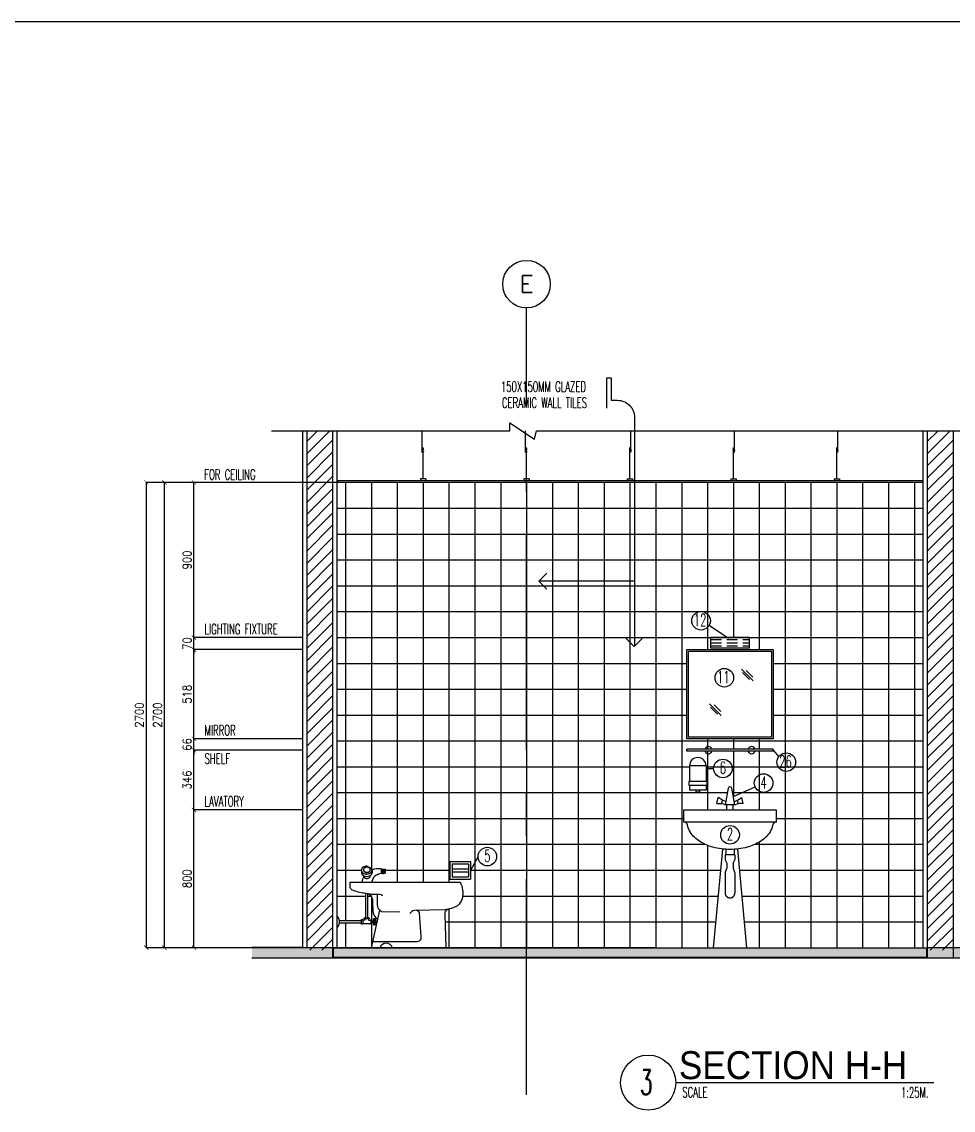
# Model space of a CAD drawing. Extents: x -233600 to -204723, y 166361 to 186286.
# Drawn here: x -223016 to -217612, y 179970 to 186286 of the extents above; entities that cross this region are included whole.
import ezdxf
from ezdxf.enums import TextEntityAlignment as Align

# ---------------------------------------------------------------- set-up
doc = ezdxf.new("R2010")
doc.units = 0
doc.header["$LTSCALE"] = 500
doc.header["$MEASUREMENT"] = 0
doc.linetypes.add('CENTERX2', pattern=[4, 2.5, -0.5, 0.5, -0.5])
doc.linetypes.add('HIDDEN2', pattern=[0.1875, 0.125, -0.0625])
doc.layers.get('0').update_dxf_attribs({"linetype": 'CONTINUOUS'})
doc.layers.get('DEFPOINTS').update_dxf_attribs({"linetype": 'CONTINUOUS'})
for name, color, linetype in [('A-SFIX', 2, 'CONTINUOUS'), ('AX-CR', 2, 'CONTINUOUS'), ('AX-TXT', 2, 'CONTINUOUS'), ('AXES', 11, 'CENTERX2'), ('Dimout', 4, 'CONTINUOUS'), ('DW', 7, 'CONTINUOUS'), ('ELE', 3, 'CONTINUOUS'), ('ELV', 7, 'CONTINUOUS'), ('FIX', 2, 'CONTINUOUS'), ('HATCH', 8, 'CONTINUOUS'), ('HatchA', 11, 'CONTINUOUS'), ('P-FIXT-MISC', 84, 'CONTINUOUS'), ('Plaster', 7, 'CONTINUOUS'), ('SANI', 2, 'CONTINUOUS'), ('Tile', 5, 'CONTINUOUS'), ('TITLE', 1, 'CONTINUOUS'), ('TXT', 2, 'CONTINUOUS'), ('TXT1', 2, 'CONTINUOUS'), ('WALL', 6, 'CONTINUOUS'), ('WallPartition', 2, 'CONTINUOUS'), ('Windows', 9, 'CONTINUOUS')]:
    doc.layers.add(name, color=color, linetype=linetype)
doc.styles.add('DIM', font='simplex.shx', dxfattribs={"width": 0.85})
doc.styles.add('ROMANS', font='romans.shx', dxfattribs={"width": 0.6})
doc.styles.add('TTXT', font='swisse.ttf', dxfattribs={"width": 0.9})
doc.dimstyles.new('DIM1-25', dxfattribs={"dimscale": 25, "dimtxt": 2, "dimasz": 1, "dimexe": 0.03, "dimexo": 0.03, "dimgap": 0.6, "dimtad": 1, "dimdec": 0, "dimdsep": 46, "dimtxsty": 'DIM', "dimblk1": 'ARCHTICK', "dimblk2": 'ARCHTICK', "dimsah": 1, "dimcen": 0.09, "dimdle": 0.03, "dimclrd": 256, "dimclrt": 2, "dimadec": 0, "dimazin": 0, "dimtfac": 1, "dimtdec": 0, "dimtix": 1, "dimtmove": 1, "dimatfit": 3, "dimldrblk": 'ARCHTICK', "dimfxl": 0, "dimtvp": 2, "dimtolj": 1, "dimtzin": 0, "dimarcsym": 0})

# ---------------------------------------------------------------- blocks, each defined once
blk = doc.blocks.new('A0-BOX')
at = {"layer": 'TITLE'}
blk.add_line((113.3, 79.7), (0, 79.7), dxfattribs=at)
blk = doc.blocks.new('_ARCHTICK')
at = {"color": 0, "linetype": 'ByBlock', "const_width": 0.15}
blk.add_lwpolyline([(-0.5, -0.5), (0.5, 0.5)], dxfattribs=at)
blk = doc.blocks.new('*D139')
at = {"layer": 'DEFPOINTS', "color": 0}
for p in [(-222188, 183613.3), (-221183.6, 183613.3), (-219561.2, 180913.3)]:
    blk.add_point(p, dxfattribs=at)
at = {"layer": 'Dimout', "color": 0, "lineweight": -2}
for p, q in [((-221184.4, 183613.3), (-222188.7, 183613.3)), ((-219562, 180913.3), (-222188.7, 180913.3))]:
    blk.add_line(p, q, dxfattribs=at)
at = {"layer": 'Dimout', "lineweight": -2}
blk.add_line((-222188, 180912.5), (-222188, 183614), dxfattribs=at)
at = {"layer": 'Dimout', "lineweight": -2, "xscale": 25, "yscale": 25, "zscale": 25}
for p, rotation in [((-222188, 183613.3), 90), ((-222188, 180913.3), 270)]:
    blk.add_blockref('_ARCHTICK', p, dxfattribs=dict(at, rotation=rotation))
at = {"layer": 'Dimout', "color": 2, "insert": (-222228, 182263.3), "char_height": 50, "attachment_point": 5, "rotation": 90, "style": 'DIM'}
blk.add_mtext('\\A1;2700', dxfattribs=at)
blk = doc.blocks.new('*D138')
at = {"layer": 'DEFPOINTS', "color": 0}
for p in [(-222188, 183613.3), (-222293.8, 180913.3), (-222188, 180913.3)]:
    blk.add_point(p, dxfattribs=at)
at = {"layer": 'Dimout', "color": 0, "lineweight": -2}
for p, q in [((-222188.7, 183613.3), (-222294.6, 183613.3)), ((-222188.7, 180913.3), (-222294.6, 180913.3))]:
    blk.add_line(p, q, dxfattribs=at)
at = {"layer": 'Dimout', "lineweight": -2}
blk.add_line((-222293.8, 183614), (-222293.8, 180912.5), dxfattribs=at)
at = {"layer": 'Dimout', "lineweight": -2, "xscale": 25, "yscale": 25, "zscale": 25}
for p, rotation in [((-222293.8, 183613.3), 90), ((-222293.8, 180913.3), 270)]:
    blk.add_blockref('_ARCHTICK', p, dxfattribs=dict(at, rotation=rotation))
at = {"layer": 'Dimout', "color": 2, "insert": (-222333.8, 182263.3), "char_height": 50, "attachment_point": 5, "rotation": 90, "style": 'DIM'}
blk.add_mtext('\\A1;2700', dxfattribs=at)
blk = doc.blocks.new('walling')
at = {"layer": 'ELV'}
blk.add_line((0.1363, -1.1797), (-0.4198, -1.1797), dxfattribs=at)
blk.add_lwpolyline([(-0.025, -0.176), (-0.025, 0), (0, 0), (0, -0.1306), (0.0363, -0.1306, -0.414214), (0.1363, -0.2306), (0.1363, -1.5582)], format="xyb", dxfattribs=at)
at = {"layer": 'WALL'}
for p, q in [((-0.4198, -1.1797), (-0.3736, -1.1334)), ((-0.4198, -1.1797), (-0.3736, -1.2259)), ((0.1345, -1.56), (0.0882, -1.5137)), ((0.1345, -1.56), (0.1808, -1.5137))]:
    blk.add_line(p, q, dxfattribs=at)
at = {"layer": 'TXT', "style": 'ROMANS', "width": 0.6}
for s, p in [('150X150MM GLAZED', (-0.639, -0.0816)), ('CERAMIC WALL TILES', (-0.6331, -0.1746))]:
    blk.add_text(s, height=0.06, dxfattribs=at).set_placement(p)
blk = doc.blocks.new('A$C753C42D5')
at = {"layer": 'SANI', "linetype": 'Continuous'}
for p, q in [((0.2568, 0.9248), (0.2394, 0.8287)), ((0.2968, 0.8287), (0.2793, 0.9248)), ((0.1923, 0.8373), (0.1985, 0.8714)), ((0.1923, 0.8373), (0.2215, 0.8373)), ((0.225, 0.8568), (0.1985, 0.8714)), ((0.2215, 0.8373), (0.225, 0.8568)), ((0.2394, 0.8287), (0.2215, 0.8373)), ((0.2429, 0.8483), (0.225, 0.8568)), ((0.2968, 0.8287), (0.2394, 0.8287)), ((0.2489, 0.8), (0.2489, 0.8287)), ((0.2872, 0.8), (0.2872, 0.8287)), ((0.2933, 0.8483), (0.3112, 0.8568)), ((0.2968, 0.8287), (0.3147, 0.8373)), ((0.3112, 0.8568), (0.3377, 0.8714)), ((0.3147, 0.8373), (0.3112, 0.8568)), ((0.3439, 0.8373), (0.3147, 0.8373)), ((0.3439, 0.8373), (0.3377, 0.8714)), ((0.2252, 0.5724), (0.1713, 0)), ((0.3109, 0.5724), (0.3648, 0))]:
    blk.add_line(p, q, dxfattribs=at)
at = {"layer": 'SANI', "linetype": 'HIDDEN2'}
for p, q in [((0.2441, 0.57), (0.2441, 0.5382)), ((0.292, 0.57), (0.292, 0.5382)), ((0.2968, 0.5382), (0.2394, 0.5382)), ((0.2394, 0.5382), (0.2394, 0.5094)), ((0.2394, 0.5094), (0.2489, 0.4903)), ((0.2872, 0.4903), (0.2968, 0.5094)), ((0.2968, 0.5382), (0.2968, 0.5094)), ((0.2394, 0.4328), (0.2489, 0.4616)), ((0.2489, 0.4903), (0.2489, 0.4616)), ((0.2872, 0.4903), (0.2872, 0.4616)), ((0.2872, 0.4616), (0.2968, 0.4328)), ((0.2394, 0.4328), (0.2394, 0.3179)), ((0.2968, 0.4328), (0.2968, 0.3179))]:
    blk.add_line(p, q, dxfattribs=at)
at = {"layer": 'SANI', "linetype": 'Continuous'}
blk.add_lwpolyline([(0.5362, 0.8), (0.5362, 0.789), (0.5362, 0.7282), (0, 0.7282), (0, 0.789), (0, 0.8)], close=True, dxfattribs=at)
for points in [[(0.5158, 0.7124, -0.107261), (0.5003, 0.6716, -0.107169), (0.4442, 0.6162, -0.077294), (0.3677, 0.5829, -0.06439), (0.2685, 0.57, -0.06439), (0.1694, 0.5829, -0.077294), (0.0929, 0.6162, -0.107169), (0.0368, 0.6716, -0.107938), (0.0212, 0.7126, -0.000994)], [(0.517, 0.7282, -0.000994), (0.517, 0.7278, -0.145509)]]:
    blk.add_lwpolyline(points, format="xyb", dxfattribs=at)
for centre, radius, start, end in [((0.2681, 0.9226), 0.0115, 9.52728, 170.47272), ((0.0024, 0.709), 0.0191, 10.80776, 88.49148), ((0.5347, 0.709), 0.0191, 89.19364, 170.01956)]:
    blk.add_arc(centre, radius, start, end, dxfattribs=at)
at = {"layer": 'SANI', "linetype": 'HIDDEN2'}
blk.add_arc((0.2681, 0.3179), 0.0287, 180, 0, dxfattribs=at)
blk = doc.blocks.new('A$C24F356C9')
at = {"layer": 'SANI'}
for p, q in [((0, 0.1021), (0.12, 0.1021)), ((0, 0.1021), (0, 0)), ((0.0128, 0.0893), (0.1072, 0.0893)), ((0.0128, 0.0893), (0.0128, 0.0128)), ((0.1072, 0.0893), (0.1072, 0.0128)), ((0.12, 0.1021), (0.12, 0)), ((0, 0), (0.12, 0)), ((0.0128, 0.0606), (0.1072, 0.0606)), ((0.0128, 0.0414), (0.1072, 0.0414)), ((0.0128, 0.0128), (0.1072, 0.0128))]:
    blk.add_line(p, q, dxfattribs=at)
blk = doc.blocks.new('*D132')
at = {"layer": 'DEFPOINTS', "color": 0}
for p in [(-222017.1, 182643.3), (-221387.4, 182643.3), (-221387.4, 182125.6)]:
    blk.add_point(p, dxfattribs=at)
at = {"layer": 'Dimout', "color": 0, "lineweight": -2}
for p, q in [((-221388.1, 182643.3), (-222017.8, 182643.3)), ((-221388.1, 182125.6), (-222017.8, 182125.6))]:
    blk.add_line(p, q, dxfattribs=at)
at = {"layer": 'Dimout', "lineweight": -2}
blk.add_line((-222017.1, 182124.9), (-222017.1, 182644), dxfattribs=at)
at = {"layer": 'Dimout', "lineweight": -2, "xscale": 25, "yscale": 25, "zscale": 25}
for p, rotation in [((-222017.1, 182643.3), 90), ((-222017.1, 182125.6), 270)]:
    blk.add_blockref('_ARCHTICK', p, dxfattribs=dict(at, rotation=rotation))
at = {"layer": 'Dimout', "color": 2, "insert": (-222057.1, 182384.4), "char_height": 50, "attachment_point": 5, "rotation": 90, "style": 'DIM'}
blk.add_mtext('\\A1;518', dxfattribs=at)
blk = doc.blocks.new('*D133')
at = {"layer": 'DEFPOINTS', "color": 0}
for p in [(-222017.1, 182125.6), (-221387.4, 182125.6), (-221387.4, 182059.7)]:
    blk.add_point(p, dxfattribs=at)
at = {"layer": 'Dimout', "color": 0, "lineweight": -2}
for p, q in [((-221388.1, 182125.6), (-222017.8, 182125.6)), ((-221388.1, 182059.7), (-222017.8, 182059.7))]:
    blk.add_line(p, q, dxfattribs=at)
at = {"layer": 'Dimout', "lineweight": -2}
for p, q in [((-222017.1, 182125.6), (-222017.1, 182150.6)), ((-222017.1, 182059.7), (-222017.1, 182125.6)), ((-222017.1, 182059.7), (-222017.1, 182034.7))]:
    blk.add_line(p, q, dxfattribs=at)
at = {"layer": 'Dimout', "lineweight": -2, "xscale": 25, "yscale": 25, "zscale": 25}
for p, rotation in [((-222017.1, 182125.6), 270), ((-222017.1, 182059.7), 90)]:
    blk.add_blockref('_ARCHTICK', p, dxfattribs=dict(at, rotation=rotation))
at = {"layer": 'Dimout', "color": 2, "insert": (-222057.1, 182092.6), "char_height": 50, "attachment_point": 5, "rotation": 90, "style": 'DIM'}
blk.add_mtext('\\A1;66', dxfattribs=at)
blk = doc.blocks.new('*D134')
at = {"layer": 'DEFPOINTS', "color": 0}
for p in [(-222017.1, 182059.7), (-221387.4, 182059.7), (-221387.4, 181713.3)]:
    blk.add_point(p, dxfattribs=at)
at = {"layer": 'Dimout', "color": 0, "lineweight": -2}
for p, q in [((-221388.1, 182059.7), (-222017.8, 182059.7)), ((-221388.1, 181713.3), (-222017.8, 181713.3))]:
    blk.add_line(p, q, dxfattribs=at)
at = {"layer": 'Dimout', "lineweight": -2}
blk.add_line((-222017.1, 181712.5), (-222017.1, 182060.4), dxfattribs=at)
at = {"layer": 'Dimout', "lineweight": -2, "xscale": 25, "yscale": 25, "zscale": 25}
for p, rotation in [((-222017.1, 182059.7), 90), ((-222017.1, 181713.3), 270)]:
    blk.add_blockref('_ARCHTICK', p, dxfattribs=dict(at, rotation=rotation))
at = {"layer": 'Dimout', "color": 2, "insert": (-222057.1, 181886.5), "char_height": 50, "attachment_point": 5, "rotation": 90, "style": 'DIM'}
blk.add_mtext('\\A1;346', dxfattribs=at)
blk = doc.blocks.new('*D135')
at = {"layer": 'DEFPOINTS', "color": 0}
for p in [(-222017.1, 181713.3), (-221387.4, 181713.3), (-219337, 180913.3)]:
    blk.add_point(p, dxfattribs=at)
at = {"layer": 'Dimout', "color": 0, "lineweight": -2}
for p, q in [((-221388.1, 181713.3), (-222017.8, 181713.3)), ((-219337.8, 180913.3), (-222017.8, 180913.3))]:
    blk.add_line(p, q, dxfattribs=at)
at = {"layer": 'Dimout', "lineweight": -2}
blk.add_line((-222017.1, 180912.5), (-222017.1, 181714), dxfattribs=at)
at = {"layer": 'Dimout', "lineweight": -2, "xscale": 25, "yscale": 25, "zscale": 25}
for p, rotation in [((-222017.1, 181713.3), 90), ((-222017.1, 180913.3), 270)]:
    blk.add_blockref('_ARCHTICK', p, dxfattribs=dict(at, rotation=rotation))
at = {"layer": 'Dimout', "color": 2, "insert": (-222057.1, 181313.3), "char_height": 50, "attachment_point": 5, "rotation": 90, "style": 'DIM'}
blk.add_mtext('\\A1;800', dxfattribs=at)
blk = doc.blocks.new('*D136')
at = {"layer": 'DEFPOINTS', "color": 0}
for p in [(-222017.1, 183613.3), (-221183.6, 183613.3), (-221387.4, 182713.3)]:
    blk.add_point(p, dxfattribs=at)
at = {"layer": 'Dimout', "color": 0, "lineweight": -2}
for p, q in [((-221184.4, 183613.3), (-222017.8, 183613.3)), ((-221388.1, 182713.3), (-222017.8, 182713.3))]:
    blk.add_line(p, q, dxfattribs=at)
at = {"layer": 'Dimout', "lineweight": -2}
blk.add_line((-222017.1, 182712.5), (-222017.1, 183614), dxfattribs=at)
at = {"layer": 'Dimout', "lineweight": -2, "xscale": 25, "yscale": 25, "zscale": 25}
for p, rotation in [((-222017.1, 183613.3), 90), ((-222017.1, 182713.3), 270)]:
    blk.add_blockref('_ARCHTICK', p, dxfattribs=dict(at, rotation=rotation))
at = {"layer": 'Dimout', "color": 2, "insert": (-222057.1, 183163.3), "char_height": 50, "attachment_point": 5, "rotation": 90, "style": 'DIM'}
blk.add_mtext('\\A1;900', dxfattribs=at)
blk = doc.blocks.new('*D137')
at = {"layer": 'DEFPOINTS', "color": 0}
for p in [(-222017.1, 182713.3), (-221387.4, 182713.3), (-221387.4, 182643.3)]:
    blk.add_point(p, dxfattribs=at)
at = {"layer": 'Dimout', "lineweight": -2}
for p, q in [((-222017.1, 182713.3), (-222017.1, 182738.3)), ((-222017.1, 182643.3), (-222017.1, 182713.3)), ((-222017.1, 182643.3), (-222017.1, 182618.3))]:
    blk.add_line(p, q, dxfattribs=at)
at = {"layer": 'Dimout', "color": 0, "lineweight": -2}
for p, q in [((-221388.1, 182713.3), (-222017.8, 182713.3)), ((-221388.1, 182643.3), (-222017.8, 182643.3))]:
    blk.add_line(p, q, dxfattribs=at)
at = {"layer": 'Dimout', "lineweight": -2, "xscale": 25, "yscale": 25, "zscale": 25}
for p, rotation in [((-222017.1, 182713.3), 270), ((-222017.1, 182643.3), 90)]:
    blk.add_blockref('_ARCHTICK', p, dxfattribs=dict(at, rotation=rotation))
at = {"layer": 'Dimout', "color": 2, "insert": (-222057.1, 182678.3), "char_height": 50, "attachment_point": 5, "rotation": 90, "style": 'DIM'}
blk.add_mtext('\\A1;70', dxfattribs=at)
blk = doc.blocks.new('AM-BDTSA')
at = {"layer": 'P-FIXT-MISC'}
for p, q in [((-32.5, 68.9), (-32.5, 55.3)), ((-19.5, 71.3), (-19.5, 68.9)), ((19.5, 71.3), (19.5, 68.9)), ((29.9, 68.9), (30, 53.8)), ((82, 77), (82, 49)), ((82, 74.5), (88, 74.5)), ((88, 74.5), (89, 75.5)), ((88, 74.5), (88, 51.5)), ((89, 75.5), (89, 50.5)), ((89, 75.5), (97, 75.5)), ((97, 75.5), (97, 50.5)), ((97, 75), (104.2, 75)), ((104.2, 75), (104.2, 51)), ((104.2, 75), (105, 74.3)), ((105, 74.3), (105, 51.7)), ((-29, 0), (29, 0)), ((-19.5, 36.9), (-19.5, 35.4)), ((19.5, 38.4), (19.5, 35.4)), ((82, 51.5), (88, 51.5)), ((88, 51.5), (89, 50.5)), ((89, 50.5), (97, 50.5)), ((97, 51), (104.2, 51)), ((104.2, 51), (105, 51.7))]:
    blk.add_line(p, q, dxfattribs=at)
for points in [[(3, 88.9), (0.6, 91.2, 0.199805), (-0.8, 91.8, 0.066639), (-12.9, 90, 0.082743), (-23, 85.1, 0.106771), (-30.2, 77.2, 0.133441), (-32.5, 68.9, 0.133441), (-30.2, 60.5, 0.106771), (-23, 52.6, 0.082743), (-12.9, 47.8, 0.071239), (0, 45.9, 0.195177), (25.9, 57.3, 0.40677), (25.9, 77.6, 0.151893), (5.7, 87.6, -0.154261)], [(19.5, 71.3, 0.12914), (18.1, 76.6, 0.106357), (13.8, 81.5, 0.084716), (7.7, 84.5, 0.073932), (0, 85.7, 0.073932), (-7.7, 84.5, 0.084716), (-13.8, 81.5, 0.106357), (-18.1, 76.6, 0.12914), (-19.5, 71.3, 0.12914), (-18.1, 66.1, 0.106357), (-13.8, 61.2, 0.084716), (-7.7, 58.2, 0.073932), (0, 57, 0.073932), (7.7, 58.2, 0.084716), (13.8, 61.2, 0.106357), (18.1, 66.1, 0.12914)]]:
    blk.add_lwpolyline(points, format="xyb", close=True, dxfattribs=at)
for points in [[(-19.5, 68.9, 0.12914), (-18.1, 63.6, 0.106357), (-13.8, 58.7, 0.084716), (-7.7, 55.7, 0.073932), (0, 54.6, 0.073932), (7.7, 55.7, 0.084716), (13.8, 58.7, 0.106357), (18.1, 63.6, 0.12914), (19.5, 68.9, 0.12914)], [(82, 77, 0.102365), (29.6, 71.1, 0.000263), (29.6, 71, 0.11341)], [(-32.5, 55.3, 0.133441), (-30.2, 47, 0.106771), (-23, 39.1, 0.082743), (-12.9, 34.2, 0.071239), (0, 32.3, 0.195177), (25.9, 43.7, 0.198142), (30, 54, 0.151893)], [(-18.7, 31.3, 0.096406), (-29, 0, 0.099809)], [(-19.5, 35.4, 0.12914), (-18.1, 30.1, 0.106357), (-13.8, 25.2, 0.084716), (-7.7, 22.2, 0.073932), (0, 21, 0.073932)], [(0, 21, 0.073932), (7.7, 22.2, 0.084716), (13.8, 25.2, 0.106357), (18.1, 30.1, 0.12914), (19.5, 35.4, 0.12914)]]:
    blk.add_lwpolyline(points, format="xyb", dxfattribs=at)
for centre, radius, start, end in [((-238.9, 58.2), 274.2, 347.7454, 349.34349), ((74.7, -0.8), 45, 117.16873, 169.34349), ((104, -57.8), 109, 101.62965, 117.16873)]:
    blk.add_arc(centre, radius, start, end, dxfattribs=at)
blk = doc.blocks.new('A$C6C352EA6')
at = {"layer": 'A-SFIX', "color": 5}
for p, q in [((167.1, 173.6), (167.1, 314.4)), ((178.9, 173.6), (178.9, 312.4)), ((14.3, 156.9), (142.5, 156.9)), ((142.5, 143.1), (14.3, 143.1)), ((149.4, 141.1), (196.6, 141.1)), ((214.4, 153), (203.5, 153)), ((214.4, 147), (203.5, 147))]:
    blk.add_line(p, q, dxfattribs=at)
at = {"layer": 'A-SFIX'}
for points in [[(263.4, 301.8, 0.246044), (249.2, 308.4), (249.2, 308.4, -0.060176), (159.2, 315.9, -0.067455), (86.6, 334.9, -0.223973), (79.9, 344.4, -0.243055), (76, 351.8), (76, 381), (714.6, 381, -0.092163), (728.4, 334.9, -0.259266), (700, 243.3), (700, 243.3, -0.109722), (626.5, 220), (449.1, 216, 0.279036), (423.5, 198.2, -2.049164)], [(178.5, 312.4, -0.199816), (198.6, 299.8, -0.16162), (205.9, 258.5, -0.031245), (207.4, 214.9, 0.240794), (236.7, 164.6, -0.612351)], [(233.5, 308.2), (233.5, 249.1, 0.293838), (258.1, 210.8), (365.5, 208.1)], [(640.8, 221.7, 0.360305), (626, 193.5), (631.7, 0), (200, 0), (248.4, 217)], [(210.3, 35.6), (461.9, 35.6, 0.489293), (488.8, 64.1), (478.7, 200.2, 0.346073), (460.2, 216.3)]]:
    blk.add_lwpolyline(points, format="xyb", dxfattribs=at)
at = {"layer": 'A-SFIX', "color": 5}
blk.add_lwpolyline([(0, 120.5), (4.9, 120.5, 0.334579), (4.9, 179.5), (0, 179.5)], format="xyb", close=True, dxfattribs=at)
for points in [[(149.4, 162.8), (149.4, 137.2), (142.5, 137.2), (142.5, 162.8)], [(158.2, 167.7), (158.2, 173.6), (187.8, 173.6), (187.8, 167.7)], [(196.6, 162.8), (196.6, 137.2), (203.5, 137.2), (203.5, 162.8)], [(214.4, 168.7), (218.3, 168.7), (218.3, 131.3), (214.4, 131.3)]]:
    blk.add_lwpolyline(points, close=True, dxfattribs=at)
for points in [[(162.7, 167.7), (162.7, 163.8, -0.414214), (157.7, 158.9), (149.4, 158.9)], [(183.3, 167.7), (183.3, 163.8, 0.414214), (188.3, 158.9), (196.6, 158.9)]]:
    blk.add_lwpolyline(points, format="xyb", dxfattribs=at)
blk.add_arc((202.6, 150), 24.5, 310.07767, 49.92233, dxfattribs=at)
at = {"layer": 'A-SFIX'}
blk.add_arc((286, -13), 38.4, 19.74269, 160.25731, dxfattribs=at)
blk.add_point((0, 0), dxfattribs=at)
blk.add_blockref('AM-BDTSA', (174, 381), dxfattribs=at)
blk = doc.blocks.new('GAN')
for p, q in [((-0.0212, 0.1644), (-0.0212, 0.29)), ((-0.0155, 0.01), (-0.0155, 0.1918)), ((0, 0.01), (-0.031, 0.01)), ((-0.031, 0.01), (-0.031, 0)), ((0, 0.01), (0, 0))]:
    blk.add_line(p, q)
blk.add_lwpolyline([(-0.0118, 0.184), (-0.024, 0.1754), (-0.0113, 0.1703)])
blk = doc.blocks.new('AXU')
at = {"layer": 'AX-CR'}
blk.add_circle((0, 350), 350, dxfattribs=at)
at = {"layer": 'AX-TXT', "style": 'ROMANS'}
blk.add_attdef('AX', text='', height=250, dxfattribs=at).set_placement((0, 350), align=Align.MIDDLE)

msp = doc.modelspace()

# ---------------------------------------------------------------- hatches: boundary and pattern name
at = {"layer": 'HatchA'}
h = msp.add_hatch(dxfattribs=at)
h.set_pattern_fill('ANSI31', color=256, scale=400, style=0)
h.set_pattern_definition([(45, (35379.09, -15915.97), (-35.355339, 35.355339), [])])
h.paths.add_polyline_path([(-221212.4, 183913.3), (-221362.4, 183913.3), (-221362.4, 180898.3), (-221212.4, 180898.3)])
h = msp.add_hatch(dxfattribs=at)
h.set_pattern_fill('ANSI31', color=256, scale=400, style=0)
h.set_pattern_definition([(45, (38979.09, -15915.97), (-35.355339, 35.355339), [])])
h.paths.add_polyline_path([(-217612.4, 183913.3), (-217762.4, 183913.3), (-217762.4, 180898.3), (-217612.4, 180898.3)])
at = {"layer": 'Windows'}
h = msp.add_hatch(dxfattribs=at)
h.set_pattern_fill('AR-SAND', color=256, scale=25, style=0)
h.set_pattern_definition([(37.5, (0, 0), (-1.574834, 48.170594), [0, -38, 0, -42.5, 0, -40.625]), (7.5, (0, 0), (44.244418, 70.553652), [0, -20.5, 0, -34.25, 0, -13.125]), (327.5, (-30.75, 0), (77.8535465, 0.1414763), [0, -12.5, 0, -45, 0, -58.75]), (317.5, (-30.75, 0), (75.153165, 21.941889), [0, -6.25, 0, -29.5, 0, -33.75])])
h.paths.add_polyline_path([(-221212.4, 180853.3), (-221212.4, 180913.3), (-221680.9, 180913.3), (-221680.9, 180853.3)])
h.paths.add_polyline_path([(-217766.4, 180857.3), (-217766.4, 180913.3), (-221208.4, 180913.3), (-221208.4, 180857.3)])
h.paths.add_polyline_path([(-217612.4, 180853.3), (-217612.4, 180913.3), (-217762.4, 180913.3), (-217762.4, 180853.3)])
h.paths.add_polyline_path([(-215857.4, 180913.3), (-215857.4, 180853.3), (-215388.8, 180853.3), (-215388.8, 180913.3)])
h.paths.add_polyline_path([(-217608.4, 180913.3), (-217608.4, 180857.3), (-215861.4, 180857.3), (-215861.4, 180913.3)])

# ---------------------------------------------------------------- linework, layer by layer
for p, q in [((-217787.4, 183623.3), (-221187.4, 183623.3)), ((-221183.6, 183623.3), (-221183.6, 183613.3))]:
    msp.add_line(p, q)
at = {"layer": 'AXES'}
msp.add_line((-220087.4, 180060.3), (-220087.4, 184625.8), dxfattribs=at)
at = {"layer": 'DW'}
for p, q in [((-219027.8, 182784.6), (-218915.8, 182708.9)), ((-218657, 182059.7), (-218624.5, 182020.9)), ((-219045.9, 181953.4), (-219002, 181953.4)), ((-218887, 181790), (-218761.2, 181846.4)), ((-220369, 181442), (-220411.9, 181362.2))]:
    msp.add_line(p, q, dxfattribs=at)
at = {"layer": 'ELE'}
for points in [[(-221566.3, 183913.3), (-220184.1, 183913.3), (-220184.1, 183958.5), (-220040.7, 183865), (-220028.8, 183913.3), (-219762, 183913.3), (-218603.1, 183913.3)], [(-218603.1, 183913.3), (-216789.2, 183913.3), (-216789.2, 183958.5), (-216645.7, 183865), (-216633.9, 183913.3), (-216367.1, 183913.3), (-215431.8, 183913.3)]]:
    msp.add_lwpolyline(points, dxfattribs=at)
at = {"layer": 'FIX'}
for p, q in [((-218772.3, 182461.3), (-218840, 182528.9)), ((-218794.5, 182468.7), (-218835, 182509.3)), ((-218774.8, 182483.4), (-218814.1, 182522.8)), ((-218957.9, 182261.6), (-219025.6, 182329.2)), ((-218980.1, 182268.9), (-219020.7, 182309.5)), ((-218960.4, 182283.7), (-218999.7, 182323.1))]:
    msp.add_line(p, q, dxfattribs=at)
at = {"layer": 'FIX', "color": 2}
for p, q in [((-218657, 182065.1), (-219157, 182065.1)), ((-219157, 182054.2), (-219157, 182065.1)), ((-218657, 182054.2), (-219157, 182054.2)), ((-218657, 182054.2), (-218657, 182065.1))]:
    msp.add_line(p, q, dxfattribs=at)
for points in [[(-218657, 182643.3), (-218657, 182125.6), (-219157, 182125.6), (-219157, 182643.3)], [(-218667, 182633.3), (-218667, 182135.6), (-219147, 182135.6), (-219147, 182633.3)]]:
    msp.add_lwpolyline(points, close=True, dxfattribs=at)
for centre in [(-219075, 182810.7), (-218939.8, 182479.8), (-218580.4, 181989.9), (-218948.1, 181953.4), (-218712, 181868.5), (-218906.7, 181568.1), (-220315, 181442)]:
    msp.add_circle(centre, 54, dxfattribs=at)
for centre, start, end in [((-219032, 182059.7), 15.20227, 164.79773), ((-219032, 182059.7), 195.20227, 344.79773), ((-218782, 182059.7), 15.20227, 164.79773), ((-218782, 182059.7), 195.20227, 344.79773)]:
    msp.add_arc(centre, 20.6, start, end, dxfattribs=at)
at = {"layer": 'HATCH', "linetype": 'HIDDEN2'}
for p, q in [((-219019.5, 182701.3), (-218794.5, 182701.3)), ((-219019.5, 182683.3), (-218794.5, 182683.3)), ((-219019.5, 182665.3), (-218794.5, 182665.3))]:
    msp.add_line(p, q, dxfattribs=at)
at = {"layer": 'HatchA'}
msp.add_line((-219003.8, 180913.3), (-218810.3, 180913.3), dxfattribs=at)
at = {"layer": 'Plaster'}
for p, q in [((-221387.4, 183913.3), (-221387.4, 180913.3)), ((-221187.4, 183913.3), (-221187.4, 180913.3)), ((-217787.4, 183913.3), (-217787.4, 180913.3)), ((-221680.9, 180916.3), (-221387.4, 180916.3)), ((-221212.4, 180913.3), (-217762.4, 180913.3)), ((-215858.2, 180913.3), (-217612.4, 180913.3))]:
    msp.add_line(p, q, dxfattribs=at)
at = {"layer": 'SANI'}
for p, q in [((-218774.4, 182643.3), (-218756.3, 182643.3)), ((-219045.9, 181968.9), (-219141.8, 181968.9)), ((-219141.8, 181968.9), (-219141.8, 181877.9)), ((-219045.9, 181968.9), (-219045.9, 181877.9)), ((-219042, 181877.9), (-219145.6, 181877.9)), ((-219145.6, 181877.9), (-219145.6, 181854.9)), ((-219042, 181854.9), (-219145.6, 181854.9)), ((-219141.8, 181854.9), (-219141.8, 181826.5)), ((-219045.9, 181854.9), (-219045.9, 181826.5)), ((-219042, 181877.9), (-219042, 181854.9)), ((-219045.9, 181826.5), (-219141.8, 181826.5)), ((-219104.4, 181826.5), (-219104.4, 181815)), ((-219083.3, 181815), (-219104.4, 181815)), ((-219083.3, 181826.5), (-219083.3, 181815))]:
    msp.add_line(p, q, dxfattribs=at)
at = {"layer": 'SANI', "color": 6}
msp.add_line((-219221.5, 180130.2), (-217725.3, 180130.2), dxfattribs=at)
at = {"layer": 'SANI'}
msp.add_lwpolyline([(-219019.5, 182653.3), (-218794.5, 182653.3), (-218794.5, 182713.3), (-219019.5, 182713.3)], close=True, dxfattribs=at)
msp.add_arc((-219093.8, 181968.9), 47.9, 0, 180, dxfattribs=at)
at = {"layer": 'Tile'}
for p, q in [((-217787.4, 183613.3), (-221187.4, 183613.3)), ((-221137.4, 183613.3), (-221137.4, 181070.2)), ((-220987.4, 183613.3), (-220987.4, 181371.7)), ((-220837.4, 183613.3), (-220837.4, 181294.3)), ((-220687.4, 183613.3), (-220687.4, 181294.3)), ((-220537.4, 183613.3), (-220537.4, 181294.3)), ((-220387.4, 183613.3), (-220387.4, 180913.3)), ((-220237.4, 183613.3), (-220237.4, 180913.3)), ((-220087.4, 183613.3), (-220087.4, 180913.3)), ((-219937.4, 183613.3), (-219937.4, 180913.3)), ((-219787.4, 183613.3), (-219787.4, 180913.3)), ((-219637.4, 183613.3), (-219637.4, 180913.3)), ((-219487.4, 183613.3), (-219487.4, 180913.3)), ((-219337.4, 183613.3), (-219337.4, 180913.3)), ((-219187.4, 183613.3), (-219187.4, 180913.3)), ((-219037.4, 183613.3), (-219037.4, 182643.3)), ((-218887.4, 183613.3), (-218887.4, 182713.3)), ((-218737.4, 183613.3), (-218737.4, 182643.3)), ((-218587.4, 183613.3), (-218587.4, 180913.3)), ((-218437.4, 183613.3), (-218437.4, 180913.3)), ((-218287.4, 183613.3), (-218287.4, 180913.3)), ((-218137.4, 183613.3), (-218137.4, 180913.3)), ((-217987.4, 183613.3), (-217987.4, 180913.3)), ((-217837.4, 183613.3), (-217837.4, 180913.3)), ((-221187.4, 183463.3), (-217787.4, 183463.3)), ((-221187.4, 183313.3), (-217787.4, 183313.3)), ((-221187.4, 183163.3), (-217787.4, 183163.3)), ((-221187.4, 183013.3), (-217787.4, 183013.3)), ((-221187.4, 182863.3), (-217787.4, 182863.3)), ((-221187.4, 182713.3), (-217787.4, 182713.3)), ((-221187.4, 182563.3), (-219157, 182563.3)), ((-218657, 182563.3), (-217787.4, 182563.3)), ((-221187.4, 182413.3), (-219157, 182413.3)), ((-218657, 182413.3), (-217787.4, 182413.3)), ((-221187.4, 182263.3), (-219157, 182263.3)), ((-218657, 182263.3), (-217787.4, 182263.3)), ((-221187.4, 182113.3), (-217787.4, 182113.3)), ((-219037.4, 182125.6), (-219037.4, 182065.1)), ((-218887.4, 182125.6), (-218887.4, 182065.1)), ((-218737.4, 182125.6), (-218737.4, 182065.1)), ((-219037.4, 182054.2), (-219037.4, 181713.3)), ((-218887.4, 182054.2), (-218887.4, 181791.9)), ((-218737.4, 182054.2), (-218737.4, 181713.3)), ((-221187.4, 181963.3), (-219141.8, 181963.3)), ((-219045.9, 181963.3), (-217787.4, 181963.3)), ((-221187.4, 181813.3), (-218922.8, 181813.3)), ((-218891.3, 181813.3), (-217787.4, 181813.3)), ((-221187.4, 181663.3), (-219175.1, 181663.3)), ((-218638.9, 181663.3), (-217787.4, 181663.3)), ((-221187.4, 181513.3), (-219052.8, 181513.3)), ((-219037.4, 181506.6), (-219037.4, 180913.3)), ((-218760.3, 181513.3), (-217787.4, 181513.3)), ((-218737.4, 181525.5), (-218737.4, 180913.3)), ((-221187.4, 181363.3), (-221045.9, 181363.3)), ((-220908.4, 181363.3), (-220531.9, 181363.3)), ((-220411.9, 181363.3), (-218961.4, 181363.3)), ((-218852.6, 181363.3), (-217787.4, 181363.3)), ((-221187.4, 181213.3), (-221020.3, 181213.3)), ((-221008.5, 181213.3), (-220988.9, 181213.3)), ((-220987.4, 181211), (-220987.4, 181076.1)), ((-220457.9, 181213.3), (-218975.5, 181213.3)), ((-218838.5, 181213.3), (-217787.4, 181213.3)), ((-220537.4, 181136.9), (-220537.4, 180913.3)), ((-221137.4, 181056.4), (-221137.4, 180913.3)), ((-220987.4, 181050.5), (-220987.4, 180913.3)), ((-220960.3, 181063.3), (-220953.9, 181063.3)), ((-220560.1, 181063.3), (-218989.6, 181063.3)), ((-218824.4, 181063.3), (-217787.4, 181063.3))]:
    msp.add_line(p, q, dxfattribs=at)
at = {"layer": 'TITLE', "color": 6}
msp.add_circle((-219381.5, 180130.2), 160, dxfattribs=at)
at = {"layer": 'WALL'}
for p, q in [((-221362.4, 183913.3), (-221362.4, 180913.3)), ((-221212.4, 183913.3), (-221212.4, 180853.3)), ((-217762.4, 183913.3), (-217762.4, 180853.3)), ((-217612.4, 183913.3), (-217612.4, 180853.3)), ((-221212.4, 180913.3), (-221680.9, 180913.3)), ((-221208.4, 180913.3), (-221208.4, 180857.3)), ((-217766.4, 180913.3), (-217766.4, 180857.3)), ((-215388.8, 180853.3), (-221680.9, 180853.3)), ((-217766.4, 180857.3), (-221208.4, 180857.3))]:
    msp.add_line(p, q, dxfattribs=at)
at = {"layer": 'WallPartition', "linetype": 'HIDDEN2', "const_width": 2}
msp.add_lwpolyline([(-221210.4, 180913.3), (-221210.4, 180855.3), (-217764.4, 180855.3), (-217764.4, 180913.3)], dxfattribs=at)
at = {"layer": 'Windows'}
msp.add_line((-217612.4, 180913.3), (-217762.4, 180913.3), dxfattribs=at)

# ---------------------------------------------------------------- block references
for name, p, xscale, yscale, zscale in [('A0-BOX', (-233600.1, 166361.3), 250, 250, 250), ('GAN', (-220671.9, 183623.3), 1000, 1000, 1000), ('GAN', (-220071.9, 183623.3), 1000, 1000, 1000), ('GAN', (-219502.9, 183623.3), -1000, 1000, 1000), ('GAN', (-218902.9, 183623.3), -1000, 1000, 1000), ('GAN', (-218302.9, 183623.3), -1000, 1000, 1000)]:
    msp.add_blockref(name, p, dxfattribs=dict(xscale=xscale, yscale=yscale, zscale=zscale))
at = {"layer": 'A-SFIX'}
msp.add_blockref('A$C6C352EA6', (-221187.4, 180913.3), dxfattribs=at)
at = {"layer": 'AXES'}
ref = msp.add_blockref('AXU', (-220087.4, 184625.8), dxfattribs=dict(at, xscale=0.3942857142857143, yscale=0.3942857142857143, zscale=0.3942857142857143))
ref.add_attrib('AX', 'E', dxfattribs={"layer": 'AX-TXT', "color": 6, "height": 98.6, "style": 'ROMANS'}).set_placement((-220087.4, 184763.8), align=Align.MIDDLE)
at = {"layer": 'Plaster', "xscale": 1000, "yscale": 1000, "zscale": 1000}
msp.add_blockref('A$C24F356C9', (-220531.9, 181311.2), dxfattribs=at)
at = {"layer": 'WALL', "xscale": 1000, "yscale": 1000, "zscale": 1000}
msp.add_blockref('walling', (-219597, 184220.5), dxfattribs=at)
at = {"layer": 'WallPartition', "xscale": 1000, "yscale": 1000, "zscale": 1000}
msp.add_blockref('A$C753C42D5', (-219175.1, 180913.3), dxfattribs=at)

# ---------------------------------------------------------------- texts
at = {"layer": 'TITLE', "style": 'ROMANS', "width": 0.6}
msp.add_text('3', height=143.9, dxfattribs=at).set_placement((-219430.2, 180060.6))
at = {"layer": 'TXT', "style": 'ROMANS', "width": 0.6}
for s, height, p in [('FOR CEILING', 60, (-221957.6, 183628.9)), ('LIGHTING FIXTURE', 60, (-221955.5, 182732.5)), ('12', 70, (-219116.5, 182779.9)), ('11', 70, (-218981.3, 182448.9)), ('MIRROR', 60, (-221955.5, 182144.8)), ('SHELF', 60, (-221955.5, 181980.4)), ('6', 70, (-218966.3, 181922.5)), ('26', 70, (-218621, 181959)), ('4', 70, (-218730.3, 181837.6)), ('LAVATORY', 60, (-221955.5, 181732.5)), ('2', 70, (-218925, 181537.3)), ('5', 70, (-220333.3, 181411.1)), ('SCALE', 60, (-219183.7, 180044.7)), ('1:25M.', 60, (-217915.1, 180043.3))]:
    msp.add_text(s, height=height, dxfattribs=at).set_placement(p)
at = {"layer": 'TXT1', "color": 6, "style": 'TTXT', "width": 0.9}
msp.add_text('SECTION H-H', height=162.094, dxfattribs=at).set_placement((-219203.6, 180150.6))

# ---------------------------------------------------------------- dimensions: what is measured, and where the dimension line sits
at = {"layer": 'Dimout'}
for base, p1, p2, picture, middle in [((-222293.8, 180913.3), (-222188, 183613.3), (-222188, 180913.3), '*D138', (-222333.8, 182263.3)), ((-222188, 183613.3), (-219561.2, 180913.3), (-221183.6, 183613.3), '*D139', (-222228, 182263.3)), ((-222017.1, 183613.3), (-221387.4, 182713.3), (-221183.6, 183613.3), '*D136', (-222057.1, 183163.3)), ((-222017.1, 182713.3), (-221387.4, 182643.3), (-221387.4, 182713.3), '*D137', (-222057.1, 182678.3)), ((-222017.1, 182643.3), (-221387.4, 182125.6), (-221387.4, 182643.3), '*D132', (-222057.1, 182384.4)), ((-222017.1, 182125.6), (-221387.4, 182059.7), (-221387.4, 182125.6), '*D133', (-222057.1, 182092.6)), ((-222017.1, 182059.7), (-221387.4, 181713.3), (-221387.4, 182059.7), '*D134', (-222057.1, 181886.5)), ((-222017.1, 181713.3), (-219337, 180913.3), (-221387.4, 181713.3), '*D135', (-222057.1, 181313.3))]:
    dim = msp.add_linear_dim(base=base, p1=p1, p2=p2, angle=90, dimstyle='DIM1-25', dxfattribs=at)
    dim.commit()
    dim.dimension.update_dxf_attribs({"geometry": picture, "text_midpoint": middle})

doc.saveas('drawing.dxf')
